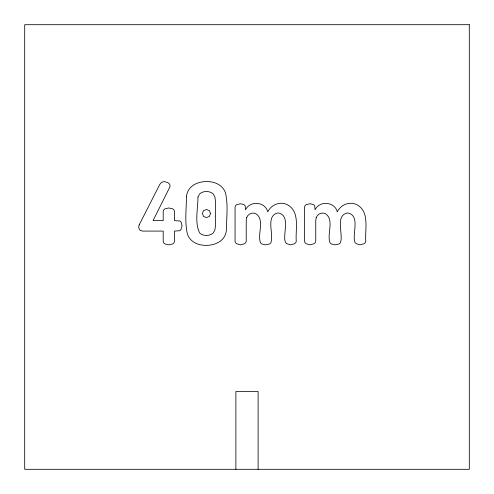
<?xml version="1.0" encoding="UTF-8"?>
<svg xmlns="http://www.w3.org/2000/svg" width="494" height="494" viewBox="0 0 494 494"><rect width="100%" height="100%" fill="white"/><g stroke="black" fill="none" stroke-linecap="round" stroke-linejoin="round"><path stroke-width="0.74" d="M258.115 469.3L258.115 391.495L235.885 391.495L235.885 469.3M186.479 196.581C186.405 209.129 184.521 222.146 187.51 234.459C189.227 239.213 193.345 242.64 198.075 244.178C209.073 247.642 225.091 243.74 226.394 230.346C226.474 217.798 228.376 204.782 225.357 192.469C223.621 187.708 219.472 184.293 214.729 182.749C203.738 179.273 187.745 183.194 186.479 196.581M197.952 197.032C198.045 208.721 194.383 222.133 199.644 233.014C203.349 236.299 209.499 236.268 213.217 233.014L214.921 229.901L215.489 225.542L215.489 201.385L214.921 197.032L213.217 193.92C209.499 190.665 203.349 190.635 199.644 193.92L197.952 197.032M246.722 217.533L246.222 220.781L246.222 241.3L245.802 242.554L244.536 243.727L240.597 244.851L236.657 243.77L235.453 242.61L235.058 241.3L235.058 207.19L235.434 205.782L236.57 204.677L240.597 203.726L244.104 204.677L245.172 205.782L245.53 209.783C250.05 200.403 265.179 201.552 267.785 211.864C271.052 204.905 279.493 201.305 286.681 204.393C300.618 211.037 295.239 229.272 296.27 241.3L295.844 242.554L294.578 243.727L290.639 244.851L286.786 243.727L285.52 242.554L285.1 241.3C282.945 233.069 290.744 215.205 278.085 212.902C265.562 215.384 273.478 233.156 271.249 241.387L270.836 242.9L269.601 243.987L265.618 244.851L261.764 243.943L260.499 242.85L260.079 241.387C257.837 232.835 264.833 219.317 255.651 213.532C252.125 212.08 248.019 213.976 246.722 217.533M316.246 217.533L315.752 220.781L315.752 241.3L315.326 242.554L314.061 243.727L310.121 244.851L306.181 243.77L304.983 242.61L304.582 241.3L304.582 207.19L304.959 205.782L306.095 204.677L310.121 203.726L313.628 204.677L314.703 205.782L315.055 209.783C319.575 200.403 334.71 201.552 337.309 211.864C340.576 204.905 349.017 201.305 356.205 204.393C370.142 211.037 364.763 229.272 365.795 241.3L365.375 242.554L364.103 243.727L360.169 244.851L356.316 243.727L355.044 242.554L354.624 241.3C352.469 233.069 360.274 215.205 347.609 212.902C335.086 215.384 343.003 233.156 340.774 241.387L340.36 242.9L339.125 243.987L335.142 244.851L331.289 243.943L330.023 242.85L329.603 241.387C327.361 232.835 334.358 219.317 325.176 213.532C321.65 212.08 317.543 213.976 316.246 217.533M139.209 224.85L138.604 227.104L139.685 230L142.414 231.087L163.193 231.087L163.193 241.3L163.613 242.77L164.879 243.9L168.818 244.851L172.801 243.9L174.036 242.77L174.45 241.3L174.45 231.087L179.828 230.686L180.983 229.482L182.07 225.888L181.113 222.164L179.989 220.997L174.45 220.608L174.45 211.518L174.036 209.993L172.801 208.876L168.818 207.968L164.835 208.876L163.6 209.993L163.193 211.518L163.193 220.608L153.06 220.608L169.683 187.362L170.121 185.886L169.633 184.213L168.17 182.817L164.49 181.557L161.612 182.298L159.729 184.503L139.209 224.85M210.469 213.507L209.382 216.452L206.486 217.576L203.54 216.452L202.417 213.507L203.497 210.611L206.486 209.524L209.382 210.611L210.469 213.507M469.3 24.7L24.7 24.7L24.7 469.3L469.3 469.3L469.3 24.7"/></g></svg>
